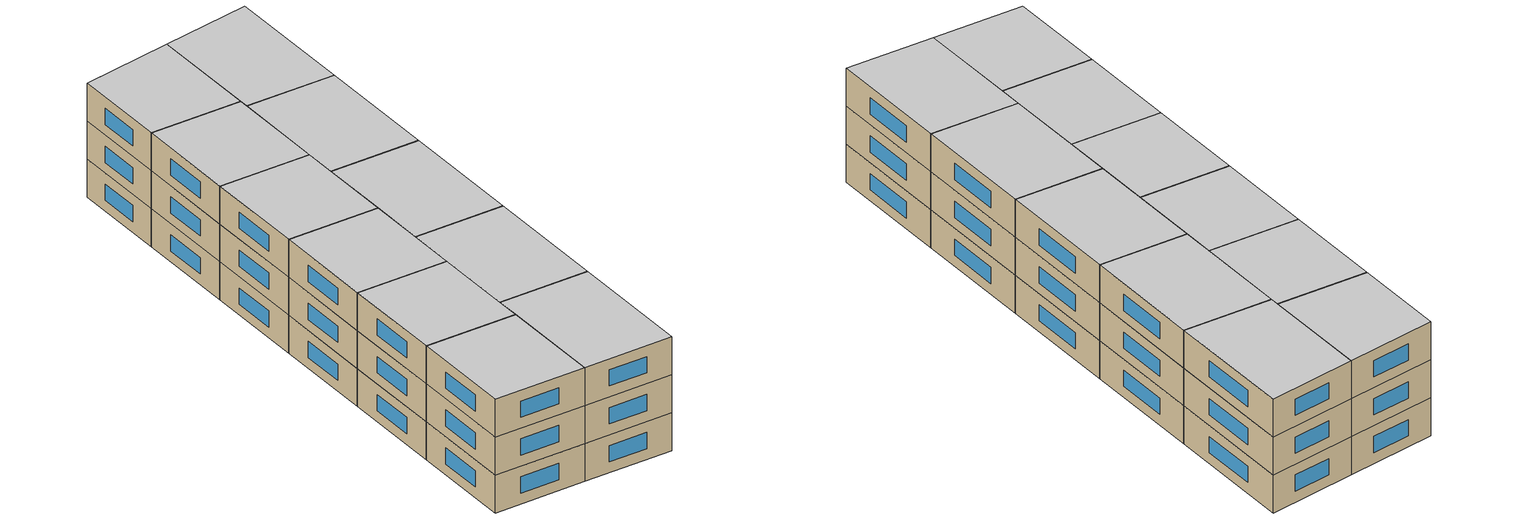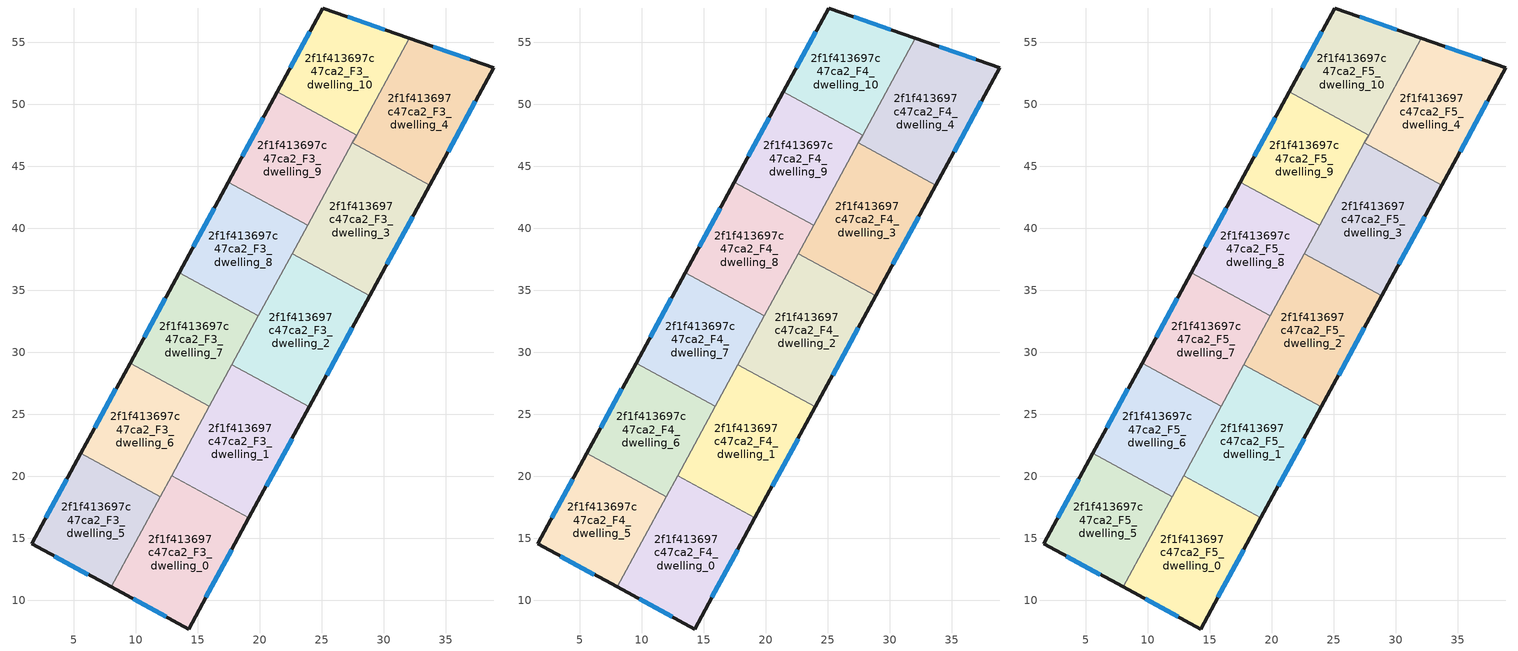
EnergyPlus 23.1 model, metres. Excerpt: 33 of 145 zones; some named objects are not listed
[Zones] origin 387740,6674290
2f1f413697c47ca2_F3_dwelling_0
 floor to 2f1f413697c47ca2_F2_dwelling_0 (EU_floor_Construction): 19.12,16.64 14.24,7.68 8,11.08 12.87,20.04 z9
 wall outside (EU_wall_Construction): 8,11.08 14.24,7.68 19.12,16.64 z9:12
 wall to 2f1f413697c47ca2_F3_dwelling_1 (EU_wall_Construction): 19.12,16.64 12.87,20.04 z9:12
 wall to 2f1f413697c47ca2_F3_dwelling_5 (EU_wall_Construction): 11.96,18.37 8,11.08 z9:12
 wall to 2f1f413697c47ca2_F3_dwelling_6 (EU_wall_Construction): 12.87,20.04 11.96,18.37 z9:12
 window (EU_Window_Construction): 9.78,10.11 12.46,8.65 / 15.64,10.24 17.72,14.08 z9.86:11.14
2f1f413697c47ca2_F3_dwelling_1
 floor to 2f1f413697c47ca2_F2_dwelling_1 (EU_floor_Construction): 23.98,25.6 19.12,16.64 12.87,20.04 17.73,29 z9
 wall outside (EU_wall_Construction): 19.12,16.64 23.98,25.6 z9:12
 wall to 2f1f413697c47ca2_F3_dwelling_2 (EU_wall_Construction): 23.98,25.6 17.73,29 z9:12
 wall to 2f1f413697c47ca2_F3_dwelling_6 (EU_wall_Construction): 15.92,25.66 12.87,20.04 z9:12
 wall to 2f1f413697c47ca2_F3_dwelling_7 (EU_wall_Construction): 17.73,29 15.92,25.66 z9:12
 window (EU_Window_Construction): 20.51,19.2 22.59,23.04 z9.86:11.14
2f1f413697c47ca2_F3_dwelling_10
 floor to 2f1f413697c47ca2_F2_dwelling_10 (EU_floor_Construction): 32.04,55.34 27.8,47.53 21.4,51.01 25.08,57.78 z9
 wall outside (EU_wall_Construction): 32.04,55.34 25.08,57.78 21.4,51.01 z9:12
 wall to 2f1f413697c47ca2_F3_dwelling_9 (EU_wall_Construction): 21.4,51.01 27.8,47.53 z9:12
 wall to 2f1f413697c47ca2_F3_dwelling_4 (EU_wall_Construction): 27.8,47.53 32.04,55.34 z9:12
 window (EU_Window_Construction): 24.03,55.84 22.45,52.94 / 30.05,56.03 27.07,57.08 z9.86:11.14
2f1f413697c47ca2_F3_dwelling_2
 floor to 2f1f413697c47ca2_F2_dwelling_2 (EU_floor_Construction): 28.85,34.55 23.98,25.6 17.73,29 22.6,37.95 z9
 wall outside (EU_wall_Construction): 23.98,25.6 28.85,34.55 z9:12
 wall to 2f1f413697c47ca2_F3_dwelling_3 (EU_wall_Construction): 28.85,34.55 22.6,37.95 z9:12
 wall to 2f1f413697c47ca2_F3_dwelling_8 (EU_wall_Construction): 22.6,37.95 19.88,32.95 z9:12
 wall to 2f1f413697c47ca2_F3_dwelling_7 (EU_wall_Construction): 19.88,32.95 17.73,29 z9:12
 window (EU_Window_Construction): 25.38,28.16 27.46,31.99 z9.86:11.14
2f1f413697c47ca2_F3_dwelling_3
 floor to 2f1f413697c47ca2_F2_dwelling_3 (EU_floor_Construction): 33.72,43.5 28.85,34.55 22.6,37.95 27.46,46.9 z9
 wall outside (EU_wall_Construction): 28.85,34.55 33.72,43.5 z9:12
 wall to 2f1f413697c47ca2_F3_dwelling_4 (EU_wall_Construction): 33.72,43.5 27.46,46.9 z9:12
 wall to 2f1f413697c47ca2_F3_dwelling_9 (EU_wall_Construction): 27.46,46.9 23.84,40.24 z9:12
 wall to 2f1f413697c47ca2_F3_dwelling_8 (EU_wall_Construction): 23.84,40.24 22.6,37.95 z9:12
 window (EU_Window_Construction): 30.24,37.11 32.33,40.94 z9.86:11.14
2f1f413697c47ca2_F3_dwelling_4
 floor to 2f1f413697c47ca2_F2_dwelling_4 (EU_floor_Construction): 38.85,52.95 33.72,43.5 27.46,46.9 32.04,55.34 z9
 wall outside (EU_wall_Construction): 33.72,43.5 38.85,52.95 32.04,55.34 z9:12
 wall to 2f1f413697c47ca2_F3_dwelling_9 (EU_wall_Construction): 27.8,47.53 27.46,46.9 z9:12
 window (EU_Window_Construction): 36.91,53.63 33.99,54.65 / 35.18,46.2 37.39,50.25 z9.86:11.14
2f1f413697c47ca2_F3_dwelling_5
 floor to 2f1f413697c47ca2_F2_dwelling_5 (EU_floor_Construction): 11.96,18.37 8,11.08 1.6,14.56 5.56,21.85 z9
 wall outside (EU_wall_Construction): 5.56,21.85 1.6,14.56 8,11.08 z9:12
 wall to 2f1f413697c47ca2_F3_dwelling_6 (EU_wall_Construction): 11.96,18.37 5.56,21.85 z9:12
 window (EU_Window_Construction): 3.43,13.56 6.17,12.07 / 4.43,19.76 2.73,16.64 z9.86:11.14
2f1f413697c47ca2_F3_dwelling_6
 floor to 2f1f413697c47ca2_F2_dwelling_6 (EU_floor_Construction): 15.92,25.66 11.96,18.37 5.56,21.85 9.52,29.14 z9
 wall outside (EU_wall_Construction): 9.52,29.14 5.56,21.85 z9:12
 wall to 2f1f413697c47ca2_F3_dwelling_7 (EU_wall_Construction): 15.92,25.66 9.52,29.14 z9:12
 window (EU_Window_Construction): 8.39,27.05 6.69,23.93 z9.86:11.14
2f1f413697c47ca2_F3_dwelling_7
 floor to 2f1f413697c47ca2_F2_dwelling_7 (EU_floor_Construction): 19.88,32.95 15.92,25.66 9.52,29.14 13.48,36.43 z9
 wall outside (EU_wall_Construction): 13.48,36.43 9.52,29.14 z9:12
 wall to 2f1f413697c47ca2_F3_dwelling_8 (EU_wall_Construction): 19.88,32.95 13.48,36.43 z9:12
 window (EU_Window_Construction): 12.35,34.35 10.65,31.22 z9.86:11.14
2f1f413697c47ca2_F3_dwelling_8
 floor to 2f1f413697c47ca2_F2_dwelling_8 (EU_floor_Construction): 23.84,40.24 19.88,32.95 13.48,36.43 17.44,43.72 z9
 wall outside (EU_wall_Construction): 17.44,43.72 13.48,36.43 z9:12
 wall to 2f1f413697c47ca2_F3_dwelling_9 (EU_wall_Construction): 23.84,40.24 17.44,43.72 z9:12
 window (EU_Window_Construction): 16.31,41.64 14.61,38.51 z9.86:11.14
2f1f413697c47ca2_F3_dwelling_9
 floor to 2f1f413697c47ca2_F2_dwelling_9 (EU_floor_Construction): 27.8,47.53 23.84,40.24 17.44,43.72 21.4,51.01 z9
 wall outside (EU_wall_Construction): 21.4,51.01 17.44,43.72 z9:12
 window (EU_Window_Construction): 20.27,48.92 18.57,45.8 z9.86:11.14
2f1f413697c47ca2_F4_dwelling_0
 floor to 2f1f413697c47ca2_F3_dwelling_0 (EU_floor_Construction): 19.12,16.64 14.24,7.68 8,11.08 12.87,20.04 z12
 wall outside (EU_wall_Construction): 8,11.08 14.24,7.68 19.12,16.64 z12:15
 wall to 2f1f413697c47ca2_F4_dwelling_1 (EU_wall_Construction): 19.12,16.64 12.87,20.04 z12:15
 wall to 2f1f413697c47ca2_F4_dwelling_5 (EU_wall_Construction): 11.96,18.37 8,11.08 z12:15
 wall to 2f1f413697c47ca2_F4_dwelling_6 (EU_wall_Construction): 12.87,20.04 11.96,18.37 z12:15
 window (EU_Window_Construction): 9.78,10.11 12.46,8.65 / 15.64,10.24 17.72,14.08 z12.86:14.14
2f1f413697c47ca2_F4_dwelling_1
 floor to 2f1f413697c47ca2_F3_dwelling_1 (EU_floor_Construction): 23.98,25.6 19.12,16.64 12.87,20.04 17.73,29 z12
 wall outside (EU_wall_Construction): 19.12,16.64 23.98,25.6 z12:15
 wall to 2f1f413697c47ca2_F4_dwelling_2 (EU_wall_Construction): 23.98,25.6 17.73,29 z12:15
 wall to 2f1f413697c47ca2_F4_dwelling_6 (EU_wall_Construction): 15.92,25.66 12.87,20.04 z12:15
 wall to 2f1f413697c47ca2_F4_dwelling_7 (EU_wall_Construction): 17.73,29 15.92,25.66 z12:15
 window (EU_Window_Construction): 20.51,19.2 22.59,23.04 z12.86:14.14
2f1f413697c47ca2_F4_dwelling_10
 floor to 2f1f413697c47ca2_F3_dwelling_10 (EU_floor_Construction): 32.04,55.34 27.8,47.53 21.4,51.01 25.08,57.78 z12
 wall outside (EU_wall_Construction): 32.04,55.34 25.08,57.78 21.4,51.01 z12:15
 wall to 2f1f413697c47ca2_F4_dwelling_9 (EU_wall_Construction): 21.4,51.01 27.8,47.53 z12:15
 wall to 2f1f413697c47ca2_F4_dwelling_4 (EU_wall_Construction): 27.8,47.53 32.04,55.34 z12:15
 window (EU_Window_Construction): 24.03,55.84 22.45,52.94 / 30.05,56.03 27.07,57.08 z12.86:14.14
2f1f413697c47ca2_F4_dwelling_2
 floor to 2f1f413697c47ca2_F3_dwelling_2 (EU_floor_Construction): 28.85,34.55 23.98,25.6 17.73,29 22.6,37.95 z12
 wall outside (EU_wall_Construction): 23.98,25.6 28.85,34.55 z12:15
 wall to 2f1f413697c47ca2_F4_dwelling_3 (EU_wall_Construction): 28.85,34.55 22.6,37.95 z12:15
 wall to 2f1f413697c47ca2_F4_dwelling_8 (EU_wall_Construction): 22.6,37.95 19.88,32.95 z12:15
 wall to 2f1f413697c47ca2_F4_dwelling_7 (EU_wall_Construction): 19.88,32.95 17.73,29 z12:15
 window (EU_Window_Construction): 25.38,28.16 27.46,31.99 z12.86:14.14
2f1f413697c47ca2_F4_dwelling_3
 floor to 2f1f413697c47ca2_F3_dwelling_3 (EU_floor_Construction): 33.72,43.5 28.85,34.55 22.6,37.95 27.46,46.9 z12
 wall outside (EU_wall_Construction): 28.85,34.55 33.72,43.5 z12:15
 wall to 2f1f413697c47ca2_F4_dwelling_4 (EU_wall_Construction): 33.72,43.5 27.46,46.9 z12:15
 wall to 2f1f413697c47ca2_F4_dwelling_9 (EU_wall_Construction): 27.46,46.9 23.84,40.24 z12:15
 wall to 2f1f413697c47ca2_F4_dwelling_8 (EU_wall_Construction): 23.84,40.24 22.6,37.95 z12:15
 window (EU_Window_Construction): 30.24,37.11 32.33,40.94 z12.86:14.14
2f1f413697c47ca2_F4_dwelling_4
 floor to 2f1f413697c47ca2_F3_dwelling_4 (EU_floor_Construction): 38.85,52.95 33.72,43.5 27.46,46.9 32.04,55.34 z12
 wall outside (EU_wall_Construction): 33.72,43.5 38.85,52.95 32.04,55.34 z12:15
 wall to 2f1f413697c47ca2_F4_dwelling_9 (EU_wall_Construction): 27.8,47.53 27.46,46.9 z12:15
 window (EU_Window_Construction): 36.91,53.63 33.99,54.65 / 35.18,46.2 37.39,50.25 z12.86:14.14
2f1f413697c47ca2_F4_dwelling_5
 floor to 2f1f413697c47ca2_F3_dwelling_5 (EU_floor_Construction): 11.96,18.37 8,11.08 1.6,14.56 5.56,21.85 z12
 wall outside (EU_wall_Construction): 5.56,21.85 1.6,14.56 8,11.08 z12:15
 wall to 2f1f413697c47ca2_F4_dwelling_6 (EU_wall_Construction): 11.96,18.37 5.56,21.85 z12:15
 window (EU_Window_Construction): 3.43,13.56 6.17,12.07 / 4.43,19.76 2.73,16.64 z12.86:14.14
2f1f413697c47ca2_F4_dwelling_6
 floor to 2f1f413697c47ca2_F3_dwelling_6 (EU_floor_Construction): 15.92,25.66 11.96,18.37 5.56,21.85 9.52,29.14 z12
 wall outside (EU_wall_Construction): 9.52,29.14 5.56,21.85 z12:15
 wall to 2f1f413697c47ca2_F4_dwelling_7 (EU_wall_Construction): 15.92,25.66 9.52,29.14 z12:15
 window (EU_Window_Construction): 8.39,27.05 6.69,23.93 z12.86:14.14
2f1f413697c47ca2_F4_dwelling_7
 floor to 2f1f413697c47ca2_F3_dwelling_7 (EU_floor_Construction): 19.88,32.95 15.92,25.66 9.52,29.14 13.48,36.43 z12
 wall outside (EU_wall_Construction): 13.48,36.43 9.52,29.14 z12:15
 wall to 2f1f413697c47ca2_F4_dwelling_8 (EU_wall_Construction): 19.88,32.95 13.48,36.43 z12:15
 window (EU_Window_Construction): 12.35,34.35 10.65,31.22 z12.86:14.14
2f1f413697c47ca2_F4_dwelling_8
 floor to 2f1f413697c47ca2_F3_dwelling_8 (EU_floor_Construction): 23.84,40.24 19.88,32.95 13.48,36.43 17.44,43.72 z12
 wall outside (EU_wall_Construction): 17.44,43.72 13.48,36.43 z12:15
 wall to 2f1f413697c47ca2_F4_dwelling_9 (EU_wall_Construction): 23.84,40.24 17.44,43.72 z12:15
 window (EU_Window_Construction): 16.31,41.64 14.61,38.51 z12.86:14.14
2f1f413697c47ca2_F4_dwelling_9
 floor to 2f1f413697c47ca2_F3_dwelling_9 (EU_floor_Construction): 27.8,47.53 23.84,40.24 17.44,43.72 21.4,51.01 z12
 wall outside (EU_wall_Construction): 21.4,51.01 17.44,43.72 z12:15
 window (EU_Window_Construction): 20.27,48.92 18.57,45.8 z12.86:14.14
2f1f413697c47ca2_F5_dwelling_0
 floor to 2f1f413697c47ca2_F4_dwelling_0 (EU_floor_Construction): 19.12,16.64 14.24,7.68 8,11.08 12.87,20.04 z15
 wall outside (EU_wall_Construction): 8,11.08 14.24,7.68 19.12,16.64 z15:18
 wall to 2f1f413697c47ca2_F5_dwelling_1 (EU_wall_Construction): 19.12,16.64 12.87,20.04 z15:18
 wall to 2f1f413697c47ca2_F5_dwelling_5 (EU_wall_Construction): 11.96,18.37 8,11.08 z15:18
 wall to 2f1f413697c47ca2_F5_dwelling_6 (EU_wall_Construction): 12.87,20.04 11.96,18.37 z15:18
 window (EU_Window_Construction): 9.78,10.11 12.46,8.65 / 15.64,10.24 17.72,14.08 z15.86:17.14
 ceiling to 2f1f413697c47ca2_F6_dwelling_0 (EU_floor_Construction): 14.24,7.68 19.12,16.64 12.87,20.04 8,11.08 z18
2f1f413697c47ca2_F5_dwelling_1
 floor to 2f1f413697c47ca2_F4_dwelling_1 (EU_floor_Construction): 23.98,25.6 19.12,16.64 12.87,20.04 17.73,29 z15
 wall outside (EU_wall_Construction): 19.12,16.64 23.98,25.6 z15:18
 wall to 2f1f413697c47ca2_F5_dwelling_2 (EU_wall_Construction): 23.98,25.6 17.73,29 z15:18
 wall to 2f1f413697c47ca2_F5_dwelling_6 (EU_wall_Construction): 15.92,25.66 12.87,20.04 z15:18
 wall to 2f1f413697c47ca2_F5_dwelling_7 (EU_wall_Construction): 17.73,29 15.92,25.66 z15:18
 window (EU_Window_Construction): 20.51,19.2 22.59,23.04 z15.86:17.14
 ceiling to 2f1f413697c47ca2_F6_dwelling_1 (EU_floor_Construction): 19.12,16.64 23.98,25.6 17.73,29 12.87,20.04 z18
2f1f413697c47ca2_F5_dwelling_10
 floor to 2f1f413697c47ca2_F4_dwelling_10 (EU_floor_Construction): 32.04,55.34 27.8,47.53 21.4,51.01 25.08,57.78 z15
 wall outside (EU_wall_Construction): 32.04,55.34 25.08,57.78 21.4,51.01 z15:18
 wall to 2f1f413697c47ca2_F5_dwelling_9 (EU_wall_Construction): 21.4,51.01 27.8,47.53 z15:18
 wall to 2f1f413697c47ca2_F5_dwelling_4 (EU_wall_Construction): 27.8,47.53 32.04,55.34 z15:18
 window (EU_Window_Construction): 24.03,55.84 22.45,52.94 / 30.05,56.03 27.07,57.08 z15.86:17.14
 ceiling to 2f1f413697c47ca2_F6_dwelling_10 (EU_floor_Construction): 27.8,47.53 32.04,55.34 25.08,57.78 21.4,51.01 z18
2f1f413697c47ca2_F5_dwelling_2
 floor to 2f1f413697c47ca2_F4_dwelling_2 (EU_floor_Construction): 28.85,34.55 23.98,25.6 17.73,29 22.6,37.95 z15
 wall outside (EU_wall_Construction): 23.98,25.6 28.85,34.55 z15:18
 wall to 2f1f413697c47ca2_F5_dwelling_3 (EU_wall_Construction): 28.85,34.55 22.6,37.95 z15:18
 wall to 2f1f413697c47ca2_F5_dwelling_8 (EU_wall_Construction): 22.6,37.95 19.88,32.95 z15:18
 wall to 2f1f413697c47ca2_F5_dwelling_7 (EU_wall_Construction): 19.88,32.95 17.73,29 z15:18
 window (EU_Window_Construction): 25.38,28.16 27.46,31.99 z15.86:17.14
 ceiling to 2f1f413697c47ca2_F6_dwelling_2 (EU_floor_Construction): 23.98,25.6 28.85,34.55 22.6,37.95 17.73,29 z18
2f1f413697c47ca2_F5_dwelling_3
 floor to 2f1f413697c47ca2_F4_dwelling_3 (EU_floor_Construction): 33.72,43.5 28.85,34.55 22.6,37.95 27.46,46.9 z15
 wall outside (EU_wall_Construction): 28.85,34.55 33.72,43.5 z15:18
 wall to 2f1f413697c47ca2_F5_dwelling_4 (EU_wall_Construction): 33.72,43.5 27.46,46.9 z15:18
 wall to 2f1f413697c47ca2_F5_dwelling_9 (EU_wall_Construction): 27.46,46.9 23.84,40.24 z15:18
 wall to 2f1f413697c47ca2_F5_dwelling_8 (EU_wall_Construction): 23.84,40.24 22.6,37.95 z15:18
 window (EU_Window_Construction): 30.24,37.11 32.33,40.94 z15.86:17.14
 ceiling to 2f1f413697c47ca2_F6_dwelling_3 (EU_floor_Construction): 28.85,34.55 33.72,43.5 27.46,46.9 22.6,37.95 z18
2f1f413697c47ca2_F5_dwelling_4
 floor to 2f1f413697c47ca2_F4_dwelling_4 (EU_floor_Construction): 38.85,52.95 33.72,43.5 27.46,46.9 32.04,55.34 z15
 wall outside (EU_wall_Construction): 33.72,43.5 38.85,52.95 32.04,55.34 z15:18
 wall to 2f1f413697c47ca2_F5_dwelling_9 (EU_wall_Construction): 27.8,47.53 27.46,46.9 z15:18
 window (EU_Window_Construction): 36.91,53.63 33.99,54.65 / 35.18,46.2 37.39,50.25 z15.86:17.14
 ceiling to 2f1f413697c47ca2_F6_dwelling_4 (EU_floor_Construction): 33.72,43.5 38.85,52.95 32.04,55.34 27.46,46.9 z18
2f1f413697c47ca2_F5_dwelling_5
 floor to 2f1f413697c47ca2_F4_dwelling_5 (EU_floor_Construction): 11.96,18.37 8,11.08 1.6,14.56 5.56,21.85 z15
 wall outside (EU_wall_Construction): 5.56,21.85 1.6,14.56 8,11.08 z15:18
 wall to 2f1f413697c47ca2_F5_dwelling_6 (EU_wall_Construction): 11.96,18.37 5.56,21.85 z15:18
 window (EU_Window_Construction): 3.43,13.56 6.17,12.07 / 4.43,19.76 2.73,16.64 z15.86:17.14
 ceiling to 2f1f413697c47ca2_F6_dwelling_5 (EU_floor_Construction): 8,11.08 11.96,18.37 5.56,21.85 1.6,14.56 z18
2f1f413697c47ca2_F5_dwelling_6
 floor to 2f1f413697c47ca2_F4_dwelling_6 (EU_floor_Construction): 15.92,25.66 11.96,18.37 5.56,21.85 9.52,29.14 z15
 wall outside (EU_wall_Construction): 9.52,29.14 5.56,21.85 z15:18
 wall to 2f1f413697c47ca2_F5_dwelling_7 (EU_wall_Construction): 15.92,25.66 9.52,29.14 z15:18
 window (EU_Window_Construction): 8.39,27.05 6.69,23.93 z15.86:17.14
 ceiling to 2f1f413697c47ca2_F6_dwelling_6 (EU_floor_Construction): 11.96,18.37 15.92,25.66 9.52,29.14 5.56,21.85 z18
2f1f413697c47ca2_F5_dwelling_7
 floor to 2f1f413697c47ca2_F4_dwelling_7 (EU_floor_Construction): 19.88,32.95 15.92,25.66 9.52,29.14 13.48,36.43 z15
 wall outside (EU_wall_Construction): 13.48,36.43 9.52,29.14 z15:18
 wall to 2f1f413697c47ca2_F5_dwelling_8 (EU_wall_Construction): 19.88,32.95 13.48,36.43 z15:18
 window (EU_Window_Construction): 12.35,34.35 10.65,31.22 z15.86:17.14
 ceiling to 2f1f413697c47ca2_F6_dwelling_7 (EU_floor_Construction): 15.92,25.66 19.88,32.95 13.48,36.43 9.52,29.14 z18
2f1f413697c47ca2_F5_dwelling_8
 floor to 2f1f413697c47ca2_F4_dwelling_8 (EU_floor_Construction): 23.84,40.24 19.88,32.95 13.48,36.43 17.44,43.72 z15
 wall outside (EU_wall_Construction): 17.44,43.72 13.48,36.43 z15:18
 wall to 2f1f413697c47ca2_F5_dwelling_9 (EU_wall_Construction): 23.84,40.24 17.44,43.72 z15:18
 window (EU_Window_Construction): 16.31,41.64 14.61,38.51 z15.86:17.14
 ceiling to 2f1f413697c47ca2_F6_dwelling_8 (EU_floor_Construction): 19.88,32.95 23.84,40.24 17.44,43.72 13.48,36.43 z18
2f1f413697c47ca2_F5_dwelling_9
 floor to 2f1f413697c47ca2_F4_dwelling_9 (EU_floor_Construction): 27.8,47.53 23.84,40.24 17.44,43.72 21.4,51.01 z15
 wall outside (EU_wall_Construction): 21.4,51.01 17.44,43.72 z15:18
 window (EU_Window_Construction): 20.27,48.92 18.57,45.8 z15.86:17.14
 ceiling to 2f1f413697c47ca2_F6_dwelling_9 (EU_floor_Construction): 23.84,40.24 27.8,47.53 21.4,51.01 17.44,43.72 z18
[Building]
EU S2 Campaign: North Axis=0; Terrain=City; Solar Distribution=FullExterior
[Site:Location]
Helsinki-Vantaa.AP: Latitude=60.317; Longitude=24.963; Time Zone=2; Elevation=54.6
[SizingPeriod:WeatherFileDays]
AnnualSizingPeriod: Begin Month=1; Begin Day of Month=1; End Month=12; End Day of Month=31; Day of Week for Start Day=Monday; Use Weather File Daylight Saving Period=No; Use Weather File Rain and Snow Indicators=No
[MATERIAL]
EU_InternalMass_Material: Roughness=MediumRough; Thickness=0.1; Conductivity=1; Density=1800; Specific Heat=900; Thermal Absorptance=0.9; Solar Absorptance=0.7; Visible Absorptance=0.7
[MATERIAL:NOMASS] Roughness=MediumRough; Thermal Absorptance=0.9; Solar Absorptance=0.7; Visible Absorptance=0.7
Name | Thermal Resistance
EU_wall_NoMass | 5.91765
EU_floor_NoMass | 6.2875
[WINDOWMATERIAL:SIMPLEGLAZINGSYSTEM]
EU_Window_SimpleGlazing: UFactor=0.994035; Solar Heat Gain Coefficient=0.7; Visible Transmittance=0.7
[CONSTRUCTION]
EU_wall_Construction: EU_wall_NoMass
EU_floor_Construction: EU_floor_NoMass
EU_Window_Construction: EU_Window_SimpleGlazing
EU_InternalMass_Construction: EU_InternalMass_Material
[ZONE] Type=1; Multiplier=1; Ceiling Height=autocalculate; Floor Area=autocalculate; Part of Total Floor Area=Yes
Name | Volume
2f1f413697c47ca2_F3_dwelling_0; 2f1f413697c47ca2_F4_dwelling_0; 2f1f413697c47ca2_F5_dwelling_0 | 217.539
2f1f413697c47ca2_F3_dwelling_1; 2f1f413697c47ca2_F4_dwelling_1; 2f1f413697c47ca2_F5_dwelling_1 | 217.574
2f1f413697c47ca2_F3_dwelling_10; 2f1f413697c47ca2_F4_dwelling_10; 2f1f413697c47ca2_F5_dwelling_10 | 181.309
2f1f413697c47ca2_F3_dwelling_2; 2f1f413697c47ca2_F4_dwelling_2; 2f1f413697c47ca2_F5_dwelling_2 | 217.553
2f1f413697c47ca2_F3_dwelling_3; 2f1f413697c47ca2_F4_dwelling_3; 2f1f413697c47ca2_F5_dwelling_3; 2f1f413697c47ca2_F3_dwelling_4; 2f1f413697c47ca2_F4_dwelling_4; 2f1f413697c47ca2_F5_dwelling_4 | 217.551
2f1f413697c47ca2_F3_dwelling_5; 2f1f413697c47ca2_F4_dwelling_5; 2f1f413697c47ca2_F5_dwelling_5 | 181.305
2f1f413697c47ca2_F3_dwelling_6; 2f1f413697c47ca2_F4_dwelling_6; 2f1f413697c47ca2_F5_dwelling_6 | 181.31
2f1f413697c47ca2_F3_dwelling_7; 2f1f413697c47ca2_F4_dwelling_7; 2f1f413697c47ca2_F5_dwelling_7 | 181.313
2f1f413697c47ca2_F3_dwelling_8; 2f1f413697c47ca2_F4_dwelling_8; 2f1f413697c47ca2_F5_dwelling_8 | 181.315
2f1f413697c47ca2_F3_dwelling_9; 2f1f413697c47ca2_F4_dwelling_9; 2f1f413697c47ca2_F5_dwelling_9 | 181.311
[INTERNALMASS] Construction=EU_InternalMass_Construction
Name | Zone or ZoneList | Surface Area
2f1f413697c47ca2_F3_dwelling_0_EU_InternalMass | 2f1f413697c47ca2_F3_dwelling_0 | 72.513
2f1f413697c47ca2_F3_dwelling_1_EU_InternalMass | 2f1f413697c47ca2_F3_dwelling_1 | 72.5247
2f1f413697c47ca2_F3_dwelling_2_EU_InternalMass | 2f1f413697c47ca2_F3_dwelling_2 | 72.5177
2f1f413697c47ca2_F3_dwelling_3_EU_InternalMass | 2f1f413697c47ca2_F3_dwelling_3 | 72.517
2f1f413697c47ca2_F3_dwelling_4_EU_InternalMass | 2f1f413697c47ca2_F3_dwelling_4 | 72.5168
2f1f413697c47ca2_F3_dwelling_5_EU_InternalMass | 2f1f413697c47ca2_F3_dwelling_5 | 60.4348
2f1f413697c47ca2_F3_dwelling_6_EU_InternalMass | 2f1f413697c47ca2_F3_dwelling_6 | 60.4367
2f1f413697c47ca2_F3_dwelling_7_EU_InternalMass | 2f1f413697c47ca2_F3_dwelling_7 | 60.4376
2f1f413697c47ca2_F3_dwelling_8_EU_InternalMass | 2f1f413697c47ca2_F3_dwelling_8 | 60.4383
2f1f413697c47ca2_F3_dwelling_9_EU_InternalMass | 2f1f413697c47ca2_F3_dwelling_9 | 60.4371
2f1f413697c47ca2_F3_dwelling_10_EU_InternalMass | 2f1f413697c47ca2_F3_dwelling_10 | 60.4362
2f1f413697c47ca2_F4_dwelling_0_EU_InternalMass | 2f1f413697c47ca2_F4_dwelling_0 | 72.513
2f1f413697c47ca2_F4_dwelling_1_EU_InternalMass | 2f1f413697c47ca2_F4_dwelling_1 | 72.5247
2f1f413697c47ca2_F4_dwelling_2_EU_InternalMass | 2f1f413697c47ca2_F4_dwelling_2 | 72.5177
2f1f413697c47ca2_F4_dwelling_3_EU_InternalMass | 2f1f413697c47ca2_F4_dwelling_3 | 72.517
2f1f413697c47ca2_F4_dwelling_4_EU_InternalMass | 2f1f413697c47ca2_F4_dwelling_4 | 72.5168
2f1f413697c47ca2_F4_dwelling_5_EU_InternalMass | 2f1f413697c47ca2_F4_dwelling_5 | 60.4348
2f1f413697c47ca2_F4_dwelling_6_EU_InternalMass | 2f1f413697c47ca2_F4_dwelling_6 | 60.4367
2f1f413697c47ca2_F4_dwelling_7_EU_InternalMass | 2f1f413697c47ca2_F4_dwelling_7 | 60.4376
2f1f413697c47ca2_F4_dwelling_8_EU_InternalMass | 2f1f413697c47ca2_F4_dwelling_8 | 60.4383
2f1f413697c47ca2_F4_dwelling_9_EU_InternalMass | 2f1f413697c47ca2_F4_dwelling_9 | 60.4371
2f1f413697c47ca2_F4_dwelling_10_EU_InternalMass | 2f1f413697c47ca2_F4_dwelling_10 | 60.4362
2f1f413697c47ca2_F5_dwelling_0_EU_InternalMass | 2f1f413697c47ca2_F5_dwelling_0 | 72.513
2f1f413697c47ca2_F5_dwelling_1_EU_InternalMass | 2f1f413697c47ca2_F5_dwelling_1 | 72.5247
2f1f413697c47ca2_F5_dwelling_2_EU_InternalMass | 2f1f413697c47ca2_F5_dwelling_2 | 72.5177
2f1f413697c47ca2_F5_dwelling_3_EU_InternalMass | 2f1f413697c47ca2_F5_dwelling_3 | 72.517
2f1f413697c47ca2_F5_dwelling_4_EU_InternalMass | 2f1f413697c47ca2_F5_dwelling_4 | 72.5168
2f1f413697c47ca2_F5_dwelling_5_EU_InternalMass | 2f1f413697c47ca2_F5_dwelling_5 | 60.4348
2f1f413697c47ca2_F5_dwelling_6_EU_InternalMass | 2f1f413697c47ca2_F5_dwelling_6 | 60.4367
2f1f413697c47ca2_F5_dwelling_7_EU_InternalMass | 2f1f413697c47ca2_F5_dwelling_7 | 60.4376
2f1f413697c47ca2_F5_dwelling_8_EU_InternalMass | 2f1f413697c47ca2_F5_dwelling_8 | 60.4383
2f1f413697c47ca2_F5_dwelling_9_EU_InternalMass | 2f1f413697c47ca2_F5_dwelling_9 | 60.4371
2f1f413697c47ca2_F5_dwelling_10_EU_InternalMass | 2f1f413697c47ca2_F5_dwelling_10 | 60.4362
[OTHEREQUIPMENT] Fuel Type=Electricity; Design Level Calculation Method=Watts/Area; Power per Zone Floor Area=1; Fraction Latent=0; Fraction Radiant=0; Fraction Lost=0; Carbon Dioxide Generation Rate=0; EndUse Subcategory=EU_Step8_InternalGains
Name | Zone or ZoneList or Space or SpaceList | Schedule
EU_Step8_InternalGain_2f1f413697c47ca2_F3_dwelling_0_f000 | 2f1f413697c47ca2_F3_dwelling_0 | EU_Step8_GainSchedule_2f1f413697c47ca2_F3_dwelling_0_f000
EU_Step8_InternalGain_2f1f413697c47ca2_F3_dwelling_1_f000 | 2f1f413697c47ca2_F3_dwelling_1 | EU_Step8_GainSchedule_2f1f413697c47ca2_F3_dwelling_1_f000
EU_Step8_InternalGain_2f1f413697c47ca2_F3_dwelling_2_f000 | 2f1f413697c47ca2_F3_dwelling_2 | EU_Step8_GainSchedule_2f1f413697c47ca2_F3_dwelling_2_f000
EU_Step8_InternalGain_2f1f413697c47ca2_F3_dwelling_3_f000 | 2f1f413697c47ca2_F3_dwelling_3 | EU_Step8_GainSchedule_2f1f413697c47ca2_F3_dwelling_3_f000
EU_Step8_InternalGain_2f1f413697c47ca2_F3_dwelling_4_f000 | 2f1f413697c47ca2_F3_dwelling_4 | EU_Step8_GainSchedule_2f1f413697c47ca2_F3_dwelling_4_f000
EU_Step8_InternalGain_2f1f413697c47ca2_F3_dwelling_5_f000 | 2f1f413697c47ca2_F3_dwelling_5 | EU_Step8_GainSchedule_2f1f413697c47ca2_F3_dwelling_5_f000
EU_Step8_InternalGain_2f1f413697c47ca2_F3_dwelling_6_f000 | 2f1f413697c47ca2_F3_dwelling_6 | EU_Step8_GainSchedule_2f1f413697c47ca2_F3_dwelling_6_f000
EU_Step8_InternalGain_2f1f413697c47ca2_F3_dwelling_7_f000 | 2f1f413697c47ca2_F3_dwelling_7 | EU_Step8_GainSchedule_2f1f413697c47ca2_F3_dwelling_7_f000
EU_Step8_InternalGain_2f1f413697c47ca2_F3_dwelling_8_f000 | 2f1f413697c47ca2_F3_dwelling_8 | EU_Step8_GainSchedule_2f1f413697c47ca2_F3_dwelling_8_f000
EU_Step8_InternalGain_2f1f413697c47ca2_F3_dwelling_9_f000 | 2f1f413697c47ca2_F3_dwelling_9 | EU_Step8_GainSchedule_2f1f413697c47ca2_F3_dwelling_9_f000
EU_Step8_InternalGain_2f1f413697c47ca2_F3_dwelling_10_f000 | 2f1f413697c47ca2_F3_dwelling_10 | EU_Step8_GainSchedule_2f1f413697c47ca2_F3_dwelling_10_f000
EU_Step8_InternalGain_2f1f413697c47ca2_F4_dwelling_0_f000 | 2f1f413697c47ca2_F4_dwelling_0 | EU_Step8_GainSchedule_2f1f413697c47ca2_F4_dwelling_0_f000
EU_Step8_InternalGain_2f1f413697c47ca2_F4_dwelling_1_f000 | 2f1f413697c47ca2_F4_dwelling_1 | EU_Step8_GainSchedule_2f1f413697c47ca2_F4_dwelling_1_f000
EU_Step8_InternalGain_2f1f413697c47ca2_F4_dwelling_2_f000 | 2f1f413697c47ca2_F4_dwelling_2 | EU_Step8_GainSchedule_2f1f413697c47ca2_F4_dwelling_2_f000
EU_Step8_InternalGain_2f1f413697c47ca2_F4_dwelling_3_f000 | 2f1f413697c47ca2_F4_dwelling_3 | EU_Step8_GainSchedule_2f1f413697c47ca2_F4_dwelling_3_f000
EU_Step8_InternalGain_2f1f413697c47ca2_F4_dwelling_4_f000 | 2f1f413697c47ca2_F4_dwelling_4 | EU_Step8_GainSchedule_2f1f413697c47ca2_F4_dwelling_4_f000
EU_Step8_InternalGain_2f1f413697c47ca2_F4_dwelling_5_f000 | 2f1f413697c47ca2_F4_dwelling_5 | EU_Step8_GainSchedule_2f1f413697c47ca2_F4_dwelling_5_f000
EU_Step8_InternalGain_2f1f413697c47ca2_F4_dwelling_6_f000 | 2f1f413697c47ca2_F4_dwelling_6 | EU_Step8_GainSchedule_2f1f413697c47ca2_F4_dwelling_6_f000
EU_Step8_InternalGain_2f1f413697c47ca2_F4_dwelling_7_f000 | 2f1f413697c47ca2_F4_dwelling_7 | EU_Step8_GainSchedule_2f1f413697c47ca2_F4_dwelling_7_f000
EU_Step8_InternalGain_2f1f413697c47ca2_F4_dwelling_8_f000 | 2f1f413697c47ca2_F4_dwelling_8 | EU_Step8_GainSchedule_2f1f413697c47ca2_F4_dwelling_8_f000
EU_Step8_InternalGain_2f1f413697c47ca2_F4_dwelling_9_f000 | 2f1f413697c47ca2_F4_dwelling_9 | EU_Step8_GainSchedule_2f1f413697c47ca2_F4_dwelling_9_f000
EU_Step8_InternalGain_2f1f413697c47ca2_F4_dwelling_10_f000 | 2f1f413697c47ca2_F4_dwelling_10 | EU_Step8_GainSchedule_2f1f413697c47ca2_F4_dwelling_10_f000
EU_Step8_InternalGain_2f1f413697c47ca2_F5_dwelling_0_f000 | 2f1f413697c47ca2_F5_dwelling_0 | EU_Step8_GainSchedule_2f1f413697c47ca2_F5_dwelling_0_f000
EU_Step8_InternalGain_2f1f413697c47ca2_F5_dwelling_1_f000 | 2f1f413697c47ca2_F5_dwelling_1 | EU_Step8_GainSchedule_2f1f413697c47ca2_F5_dwelling_1_f000
EU_Step8_InternalGain_2f1f413697c47ca2_F5_dwelling_2_f000 | 2f1f413697c47ca2_F5_dwelling_2 | EU_Step8_GainSchedule_2f1f413697c47ca2_F5_dwelling_2_f000
EU_Step8_InternalGain_2f1f413697c47ca2_F5_dwelling_3_f000 | 2f1f413697c47ca2_F5_dwelling_3 | EU_Step8_GainSchedule_2f1f413697c47ca2_F5_dwelling_3_f000
EU_Step8_InternalGain_2f1f413697c47ca2_F5_dwelling_4_f000 | 2f1f413697c47ca2_F5_dwelling_4 | EU_Step8_GainSchedule_2f1f413697c47ca2_F5_dwelling_4_f000
EU_Step8_InternalGain_2f1f413697c47ca2_F5_dwelling_5_f000 | 2f1f413697c47ca2_F5_dwelling_5 | EU_Step8_GainSchedule_2f1f413697c47ca2_F5_dwelling_5_f000
EU_Step8_InternalGain_2f1f413697c47ca2_F5_dwelling_6_f000 | 2f1f413697c47ca2_F5_dwelling_6 | EU_Step8_GainSchedule_2f1f413697c47ca2_F5_dwelling_6_f000
EU_Step8_InternalGain_2f1f413697c47ca2_F5_dwelling_7_f000 | 2f1f413697c47ca2_F5_dwelling_7 | EU_Step8_GainSchedule_2f1f413697c47ca2_F5_dwelling_7_f000
EU_Step8_InternalGain_2f1f413697c47ca2_F5_dwelling_8_f000 | 2f1f413697c47ca2_F5_dwelling_8 | EU_Step8_GainSchedule_2f1f413697c47ca2_F5_dwelling_8_f000
EU_Step8_InternalGain_2f1f413697c47ca2_F5_dwelling_9_f000 | 2f1f413697c47ca2_F5_dwelling_9 | EU_Step8_GainSchedule_2f1f413697c47ca2_F5_dwelling_9_f000
EU_Step8_InternalGain_2f1f413697c47ca2_F5_dwelling_10_f000 | 2f1f413697c47ca2_F5_dwelling_10 | EU_Step8_GainSchedule_2f1f413697c47ca2_F5_dwelling_10_f000
[ZONEVENTILATION:DESIGNFLOWRATE] Schedule=EU_AlwaysOn; Design Flow Rate Calculation Method=AirChanges/Hour; Air Changes per Hour=0.596421; Ventilation Type=Natural; Fan Pressure Rise=0; Fan Total Efficiency=1; Constant Term Coefficient=1; Temperature Term Coefficient=0; Velocity Term Coefficient=0; Velocity Squared Term Coefficient=0; Minimum Indoor Temperature=-100; Maximum Indoor Temperature=100; Delta Temperature=-100; Minimum Outdoor Temperature=-100; Maximum Outdoor Temperature=100; Maximum Wind Speed=40
Name | Zone or ZoneList or Space or SpaceList
EU_ConstantAir_2f1f413697c47ca2_F3_dwelling_0 | 2f1f413697c47ca2_F3_dwelling_0
EU_ConstantAir_2f1f413697c47ca2_F3_dwelling_1 | 2f1f413697c47ca2_F3_dwelling_1
EU_ConstantAir_2f1f413697c47ca2_F3_dwelling_2 | 2f1f413697c47ca2_F3_dwelling_2
EU_ConstantAir_2f1f413697c47ca2_F3_dwelling_3 | 2f1f413697c47ca2_F3_dwelling_3
EU_ConstantAir_2f1f413697c47ca2_F3_dwelling_4 | 2f1f413697c47ca2_F3_dwelling_4
EU_ConstantAir_2f1f413697c47ca2_F3_dwelling_5 | 2f1f413697c47ca2_F3_dwelling_5
EU_ConstantAir_2f1f413697c47ca2_F3_dwelling_6 | 2f1f413697c47ca2_F3_dwelling_6
EU_ConstantAir_2f1f413697c47ca2_F3_dwelling_7 | 2f1f413697c47ca2_F3_dwelling_7
EU_ConstantAir_2f1f413697c47ca2_F3_dwelling_8 | 2f1f413697c47ca2_F3_dwelling_8
EU_ConstantAir_2f1f413697c47ca2_F3_dwelling_9 | 2f1f413697c47ca2_F3_dwelling_9
EU_ConstantAir_2f1f413697c47ca2_F3_dwelling_10 | 2f1f413697c47ca2_F3_dwelling_10
EU_ConstantAir_2f1f413697c47ca2_F4_dwelling_0 | 2f1f413697c47ca2_F4_dwelling_0
EU_ConstantAir_2f1f413697c47ca2_F4_dwelling_1 | 2f1f413697c47ca2_F4_dwelling_1
EU_ConstantAir_2f1f413697c47ca2_F4_dwelling_2 | 2f1f413697c47ca2_F4_dwelling_2
EU_ConstantAir_2f1f413697c47ca2_F4_dwelling_3 | 2f1f413697c47ca2_F4_dwelling_3
EU_ConstantAir_2f1f413697c47ca2_F4_dwelling_4 | 2f1f413697c47ca2_F4_dwelling_4
EU_ConstantAir_2f1f413697c47ca2_F4_dwelling_5 | 2f1f413697c47ca2_F4_dwelling_5
EU_ConstantAir_2f1f413697c47ca2_F4_dwelling_6 | 2f1f413697c47ca2_F4_dwelling_6
EU_ConstantAir_2f1f413697c47ca2_F4_dwelling_7 | 2f1f413697c47ca2_F4_dwelling_7
EU_ConstantAir_2f1f413697c47ca2_F4_dwelling_8 | 2f1f413697c47ca2_F4_dwelling_8
EU_ConstantAir_2f1f413697c47ca2_F4_dwelling_9 | 2f1f413697c47ca2_F4_dwelling_9
EU_ConstantAir_2f1f413697c47ca2_F4_dwelling_10 | 2f1f413697c47ca2_F4_dwelling_10
EU_ConstantAir_2f1f413697c47ca2_F5_dwelling_0 | 2f1f413697c47ca2_F5_dwelling_0
EU_ConstantAir_2f1f413697c47ca2_F5_dwelling_1 | 2f1f413697c47ca2_F5_dwelling_1
EU_ConstantAir_2f1f413697c47ca2_F5_dwelling_2 | 2f1f413697c47ca2_F5_dwelling_2
EU_ConstantAir_2f1f413697c47ca2_F5_dwelling_3 | 2f1f413697c47ca2_F5_dwelling_3
EU_ConstantAir_2f1f413697c47ca2_F5_dwelling_4 | 2f1f413697c47ca2_F5_dwelling_4
EU_ConstantAir_2f1f413697c47ca2_F5_dwelling_5 | 2f1f413697c47ca2_F5_dwelling_5
EU_ConstantAir_2f1f413697c47ca2_F5_dwelling_6 | 2f1f413697c47ca2_F5_dwelling_6
EU_ConstantAir_2f1f413697c47ca2_F5_dwelling_7 | 2f1f413697c47ca2_F5_dwelling_7
EU_ConstantAir_2f1f413697c47ca2_F5_dwelling_8 | 2f1f413697c47ca2_F5_dwelling_8
EU_ConstantAir_2f1f413697c47ca2_F5_dwelling_9 | 2f1f413697c47ca2_F5_dwelling_9
EU_ConstantAir_2f1f413697c47ca2_F5_dwelling_10 | 2f1f413697c47ca2_F5_dwelling_10
[HVACTEMPLATE:THERMOSTAT] Constant Heating Setpoint=20; Constant Cooling Setpoint=50
EU_HeatOnly_2f1f413697c47ca2_F0_dwelling_0; EU_HeatOnly_2f1f413697c47ca2_F0_dwelling_1; EU_HeatOnly_2f1f413697c47ca2_F0_dwelling_2; EU_HeatOnly_2f1f413697c47ca2_F0_dwelling_3; EU_HeatOnly_2f1f413697c47ca2_F0_dwelling_4; EU_HeatOnly_2f1f413697c47ca2_F0_dwelling_5; EU_HeatOnly_2f1f413697c47ca2_F0_dwelling_6; EU_HeatOnly_2f1f413697c47ca2_F0_dwelling_7; EU_HeatOnly_2f1f413697c47ca2_F0_dwelling_8; EU_HeatOnly_2f1f413697c47ca2_F0_dwelling_9; EU_HeatOnly_2f1f413697c47ca2_F0_dwelling_10; EU_HeatOnly_2f1f413697c47ca2_F0_dwelling_11; EU_HeatOnly_2f1f413697c47ca2_F1_dwelling_0; EU_HeatOnly_2f1f413697c47ca2_F1_dwelling_1; EU_HeatOnly_2f1f413697c47ca2_F1_dwelling_2; EU_HeatOnly_2f1f413697c47ca2_F1_dwelling_3; EU_HeatOnly_2f1f413697c47ca2_F1_dwelling_4; EU_HeatOnly_2f1f413697c47ca2_F1_dwelling_5; EU_HeatOnly_2f1f413697c47ca2_F1_dwelling_6; EU_HeatOnly_2f1f413697c47ca2_F1_dwelling_7; EU_HeatOnly_2f1f413697c47ca2_F1_dwelling_8; EU_HeatOnly_2f1f413697c47ca2_F1_dwelling_9; EU_HeatOnly_2f1f413697c47ca2_F1_dwelling_10; EU_HeatOnly_2f1f413697c47ca2_F1_dwelling_11; EU_HeatOnly_2f1f413697c47ca2_F2_dwelling_0; EU_HeatOnly_2f1f413697c47ca2_F2_dwelling_1; EU_HeatOnly_2f1f413697c47ca2_F2_dwelling_2; EU_HeatOnly_2f1f413697c47ca2_F2_dwelling_3; EU_HeatOnly_2f1f413697c47ca2_F2_dwelling_4; EU_HeatOnly_2f1f413697c47ca2_F2_dwelling_5; EU_HeatOnly_2f1f413697c47ca2_F2_dwelling_6; EU_HeatOnly_2f1f413697c47ca2_F2_dwelling_7; EU_HeatOnly_2f1f413697c47ca2_F2_dwelling_8; EU_HeatOnly_2f1f413697c47ca2_F2_dwelling_9; EU_HeatOnly_2f1f413697c47ca2_F2_dwelling_10; EU_HeatOnly_2f1f413697c47ca2_F3_dwelling_0; EU_HeatOnly_2f1f413697c47ca2_F3_dwelling_1; EU_HeatOnly_2f1f413697c47ca2_F3_dwelling_2; EU_HeatOnly_2f1f413697c47ca2_F3_dwelling_3; EU_HeatOnly_2f1f413697c47ca2_F3_dwelling_4; EU_HeatOnly_2f1f413697c47ca2_F3_dwelling_5
[HVACTEMPLATE:ZONE:IDEALLOADSAIRSYSTEM] System Availability Schedule=EU_AlwaysOn; Maximum Heating Supply Air Temperature=50; Minimum Cooling Supply Air Temperature=13; Maximum Heating Supply Air Humidity Ratio=0.0156; Minimum Cooling Supply Air Humidity Ratio=0.0077; Heating Limit=NoLimit; Cooling Limit=NoLimit; Heating Availability Schedule=EU_AlwaysOn; Cooling Availability Schedule=EU_CoolingOff; Dehumidification Control Type=ConstantSensibleHeatRatio; Cooling Sensible Heat Ratio=0.7; Dehumidification Setpoint=60; Humidification Control Type=None; Humidification Setpoint=30; Outdoor Air Method=None; Outdoor Air Flow Rate per Person=0.00944; Outdoor Air Flow Rate per Zone Floor Area=0; Outdoor Air Flow Rate per Zone=0; Demand Controlled Ventilation Type=None; Outdoor Air Economizer Type=NoEconomizer; Heat Recovery Type=None; Sensible Heat Recovery Effectiveness=0.7; Latent Heat Recovery Effectiveness=0.65
Name | Template Thermostat
2f1f413697c47ca2_F3_dwelling_0 | EU_HeatOnly_2f1f413697c47ca2_F3_dwelling_0
2f1f413697c47ca2_F3_dwelling_1 | EU_HeatOnly_2f1f413697c47ca2_F3_dwelling_1
2f1f413697c47ca2_F3_dwelling_2 | EU_HeatOnly_2f1f413697c47ca2_F3_dwelling_2
2f1f413697c47ca2_F3_dwelling_3 | EU_HeatOnly_2f1f413697c47ca2_F3_dwelling_3
2f1f413697c47ca2_F3_dwelling_4 | EU_HeatOnly_2f1f413697c47ca2_F3_dwelling_4
2f1f413697c47ca2_F3_dwelling_5 | EU_HeatOnly_2f1f413697c47ca2_F3_dwelling_5
2f1f413697c47ca2_F3_dwelling_6 | EU_HeatOnly_2f1f413697c47ca2_F3_dwelling_6
2f1f413697c47ca2_F3_dwelling_7 | EU_HeatOnly_2f1f413697c47ca2_F3_dwelling_7
2f1f413697c47ca2_F3_dwelling_8 | EU_HeatOnly_2f1f413697c47ca2_F3_dwelling_8
2f1f413697c47ca2_F3_dwelling_9 | EU_HeatOnly_2f1f413697c47ca2_F3_dwelling_9
2f1f413697c47ca2_F3_dwelling_10 | EU_HeatOnly_2f1f413697c47ca2_F3_dwelling_10
2f1f413697c47ca2_F4_dwelling_0 | EU_HeatOnly_2f1f413697c47ca2_F4_dwelling_0
2f1f413697c47ca2_F4_dwelling_1 | EU_HeatOnly_2f1f413697c47ca2_F4_dwelling_1
2f1f413697c47ca2_F4_dwelling_2 | EU_HeatOnly_2f1f413697c47ca2_F4_dwelling_2
2f1f413697c47ca2_F4_dwelling_3 | EU_HeatOnly_2f1f413697c47ca2_F4_dwelling_3
2f1f413697c47ca2_F4_dwelling_4 | EU_HeatOnly_2f1f413697c47ca2_F4_dwelling_4
2f1f413697c47ca2_F4_dwelling_5 | EU_HeatOnly_2f1f413697c47ca2_F4_dwelling_5
2f1f413697c47ca2_F4_dwelling_6 | EU_HeatOnly_2f1f413697c47ca2_F4_dwelling_6
2f1f413697c47ca2_F4_dwelling_7 | EU_HeatOnly_2f1f413697c47ca2_F4_dwelling_7
2f1f413697c47ca2_F4_dwelling_8 | EU_HeatOnly_2f1f413697c47ca2_F4_dwelling_8
2f1f413697c47ca2_F4_dwelling_9 | EU_HeatOnly_2f1f413697c47ca2_F4_dwelling_9
2f1f413697c47ca2_F4_dwelling_10 | EU_HeatOnly_2f1f413697c47ca2_F4_dwelling_10
2f1f413697c47ca2_F5_dwelling_0 | EU_HeatOnly_2f1f413697c47ca2_F5_dwelling_0
2f1f413697c47ca2_F5_dwelling_1 | EU_HeatOnly_2f1f413697c47ca2_F5_dwelling_1
2f1f413697c47ca2_F5_dwelling_2 | EU_HeatOnly_2f1f413697c47ca2_F5_dwelling_2
2f1f413697c47ca2_F5_dwelling_3 | EU_HeatOnly_2f1f413697c47ca2_F5_dwelling_3
2f1f413697c47ca2_F5_dwelling_4 | EU_HeatOnly_2f1f413697c47ca2_F5_dwelling_4
2f1f413697c47ca2_F5_dwelling_5 | EU_HeatOnly_2f1f413697c47ca2_F5_dwelling_5
2f1f413697c47ca2_F5_dwelling_6 | EU_HeatOnly_2f1f413697c47ca2_F5_dwelling_6
2f1f413697c47ca2_F5_dwelling_7 | EU_HeatOnly_2f1f413697c47ca2_F5_dwelling_7
2f1f413697c47ca2_F5_dwelling_8 | EU_HeatOnly_2f1f413697c47ca2_F5_dwelling_8
2f1f413697c47ca2_F5_dwelling_9 | EU_HeatOnly_2f1f413697c47ca2_F5_dwelling_9
2f1f413697c47ca2_F5_dwelling_10 | EU_HeatOnly_2f1f413697c47ca2_F5_dwelling_10
[SIZING:ZONE] Zone Cooling Design Supply Air Temperature Input Method=SupplyAirTemperature; Zone Cooling Design Supply Air Temperature=13; Zone Heating Design Supply Air Temperature Input Method=SupplyAirTemperature; Zone Heating Design Supply Air Temperature=50; Zone Cooling Design Supply Air Humidity Ratio=0.008; Zone Heating Design Supply Air Humidity Ratio=0.008; Cooling Design Air Flow Method=DesignDay; Cooling Design Air Flow Rate=0; Cooling Minimum Air Flow per Zone Floor Area=0.000762; Cooling Minimum Air Flow=0; Cooling Minimum Air Flow Fraction=0.2; Heating Design Air Flow Method=DesignDay; Heating Design Air Flow Rate=0; Heating Maximum Air Flow per Zone Floor Area=0.002032; Heating Maximum Air Flow=0.141576; Heating Maximum Air Flow Fraction=0.3; Account for Dedicated Outdoor Air System=No; Dedicated Outdoor Air System Control Strategy=NeutralSupplyAir; Dedicated Outdoor Air Low Setpoint Temperature for Design=autosize; Dedicated Outdoor Air High Setpoint Temperature for Design=autosize; Zone Load Sizing Method=Sensible Load Only No Latent Load; Zone Latent Cooling Design Supply Air Humidity Ratio Input Method=HumidityRatioDifference; Zone Cooling Design Supply Air Humidity Ratio Difference=0.005; Zone Latent Heating Design Supply Air Humidity Ratio Input Method=HumidityRatioDifference; Zone Humidification Design Supply Air Humidity Ratio Difference=0.005
2f1f413697c47ca2_F3_dwelling_0; 2f1f413697c47ca2_F3_dwelling_1; 2f1f413697c47ca2_F3_dwelling_2; 2f1f413697c47ca2_F3_dwelling_3; 2f1f413697c47ca2_F3_dwelling_4; 2f1f413697c47ca2_F3_dwelling_5; 2f1f413697c47ca2_F3_dwelling_6; 2f1f413697c47ca2_F3_dwelling_7; 2f1f413697c47ca2_F3_dwelling_8; 2f1f413697c47ca2_F3_dwelling_9; 2f1f413697c47ca2_F3_dwelling_10; 2f1f413697c47ca2_F4_dwelling_0; 2f1f413697c47ca2_F4_dwelling_1; 2f1f413697c47ca2_F4_dwelling_2; 2f1f413697c47ca2_F4_dwelling_3; 2f1f413697c47ca2_F4_dwelling_4; 2f1f413697c47ca2_F4_dwelling_5; 2f1f413697c47ca2_F4_dwelling_6; 2f1f413697c47ca2_F4_dwelling_7; 2f1f413697c47ca2_F4_dwelling_8; 2f1f413697c47ca2_F4_dwelling_9; 2f1f413697c47ca2_F4_dwelling_10; 2f1f413697c47ca2_F5_dwelling_0; 2f1f413697c47ca2_F5_dwelling_1; 2f1f413697c47ca2_F5_dwelling_2; 2f1f413697c47ca2_F5_dwelling_3; 2f1f413697c47ca2_F5_dwelling_4; 2f1f413697c47ca2_F5_dwelling_5; 2f1f413697c47ca2_F5_dwelling_6; 2f1f413697c47ca2_F5_dwelling_7; 2f1f413697c47ca2_F5_dwelling_8; 2f1f413697c47ca2_F5_dwelling_9; 2f1f413697c47ca2_F5_dwelling_10
[SCHEDULE:CONSTANT]
Name | Hourly Value
EU_AlwaysOn | 1
EU_CoolingOff | 0
[SCHEDULE:FILE] Column Number=1; Rows to Skip at Top=0; Number of Hours of Data=8760; Column Separator=Comma; Interpolate to Timestep=No; Minutes per Item=60; Adjust Schedule for Daylight Savings=Yes
Name | File
EU_Step8_GainSchedule_2f1f413697c47ca2_F3_dwelling_0_f000 | ../../schedules/2f1f413697c47ca2/2f1f413697c47ca2_F3_dwelling_0_f000_gain.csv
EU_Step8_GainSchedule_2f1f413697c47ca2_F3_dwelling_1_f000 | ../../schedules/2f1f413697c47ca2/2f1f413697c47ca2_F3_dwelling_1_f000_gain.csv
EU_Step8_GainSchedule_2f1f413697c47ca2_F3_dwelling_2_f000 | ../../schedules/2f1f413697c47ca2/2f1f413697c47ca2_F3_dwelling_2_f000_gain.csv
EU_Step8_GainSchedule_2f1f413697c47ca2_F3_dwelling_3_f000 | ../../schedules/2f1f413697c47ca2/2f1f413697c47ca2_F3_dwelling_3_f000_gain.csv
EU_Step8_GainSchedule_2f1f413697c47ca2_F3_dwelling_4_f000 | ../../schedules/2f1f413697c47ca2/2f1f413697c47ca2_F3_dwelling_4_f000_gain.csv
EU_Step8_GainSchedule_2f1f413697c47ca2_F3_dwelling_5_f000 | ../../schedules/2f1f413697c47ca2/2f1f413697c47ca2_F3_dwelling_5_f000_gain.csv
EU_Step8_GainSchedule_2f1f413697c47ca2_F3_dwelling_6_f000 | ../../schedules/2f1f413697c47ca2/2f1f413697c47ca2_F3_dwelling_6_f000_gain.csv
EU_Step8_GainSchedule_2f1f413697c47ca2_F3_dwelling_7_f000 | ../../schedules/2f1f413697c47ca2/2f1f413697c47ca2_F3_dwelling_7_f000_gain.csv
EU_Step8_GainSchedule_2f1f413697c47ca2_F3_dwelling_8_f000 | ../../schedules/2f1f413697c47ca2/2f1f413697c47ca2_F3_dwelling_8_f000_gain.csv
EU_Step8_GainSchedule_2f1f413697c47ca2_F3_dwelling_9_f000 | ../../schedules/2f1f413697c47ca2/2f1f413697c47ca2_F3_dwelling_9_f000_gain.csv
EU_Step8_GainSchedule_2f1f413697c47ca2_F3_dwelling_10_f000 | ../../schedules/2f1f413697c47ca2/2f1f413697c47ca2_F3_dwelling_10_f000_gain.csv
EU_Step8_GainSchedule_2f1f413697c47ca2_F4_dwelling_0_f000 | ../../schedules/2f1f413697c47ca2/2f1f413697c47ca2_F4_dwelling_0_f000_gain.csv
EU_Step8_GainSchedule_2f1f413697c47ca2_F4_dwelling_1_f000 | ../../schedules/2f1f413697c47ca2/2f1f413697c47ca2_F4_dwelling_1_f000_gain.csv
EU_Step8_GainSchedule_2f1f413697c47ca2_F4_dwelling_2_f000 | ../../schedules/2f1f413697c47ca2/2f1f413697c47ca2_F4_dwelling_2_f000_gain.csv
EU_Step8_GainSchedule_2f1f413697c47ca2_F4_dwelling_3_f000 | ../../schedules/2f1f413697c47ca2/2f1f413697c47ca2_F4_dwelling_3_f000_gain.csv
EU_Step8_GainSchedule_2f1f413697c47ca2_F4_dwelling_4_f000 | ../../schedules/2f1f413697c47ca2/2f1f413697c47ca2_F4_dwelling_4_f000_gain.csv
EU_Step8_GainSchedule_2f1f413697c47ca2_F4_dwelling_5_f000 | ../../schedules/2f1f413697c47ca2/2f1f413697c47ca2_F4_dwelling_5_f000_gain.csv
EU_Step8_GainSchedule_2f1f413697c47ca2_F4_dwelling_6_f000 | ../../schedules/2f1f413697c47ca2/2f1f413697c47ca2_F4_dwelling_6_f000_gain.csv
EU_Step8_GainSchedule_2f1f413697c47ca2_F4_dwelling_7_f000 | ../../schedules/2f1f413697c47ca2/2f1f413697c47ca2_F4_dwelling_7_f000_gain.csv
EU_Step8_GainSchedule_2f1f413697c47ca2_F4_dwelling_8_f000 | ../../schedules/2f1f413697c47ca2/2f1f413697c47ca2_F4_dwelling_8_f000_gain.csv
EU_Step8_GainSchedule_2f1f413697c47ca2_F4_dwelling_9_f000 | ../../schedules/2f1f413697c47ca2/2f1f413697c47ca2_F4_dwelling_9_f000_gain.csv
EU_Step8_GainSchedule_2f1f413697c47ca2_F4_dwelling_10_f000 | ../../schedules/2f1f413697c47ca2/2f1f413697c47ca2_F4_dwelling_10_f000_gain.csv
EU_Step8_GainSchedule_2f1f413697c47ca2_F5_dwelling_0_f000 | ../../schedules/2f1f413697c47ca2/2f1f413697c47ca2_F5_dwelling_0_f000_gain.csv
EU_Step8_GainSchedule_2f1f413697c47ca2_F5_dwelling_1_f000 | ../../schedules/2f1f413697c47ca2/2f1f413697c47ca2_F5_dwelling_1_f000_gain.csv
EU_Step8_GainSchedule_2f1f413697c47ca2_F5_dwelling_2_f000 | ../../schedules/2f1f413697c47ca2/2f1f413697c47ca2_F5_dwelling_2_f000_gain.csv
EU_Step8_GainSchedule_2f1f413697c47ca2_F5_dwelling_3_f000 | ../../schedules/2f1f413697c47ca2/2f1f413697c47ca2_F5_dwelling_3_f000_gain.csv
EU_Step8_GainSchedule_2f1f413697c47ca2_F5_dwelling_4_f000 | ../../schedules/2f1f413697c47ca2/2f1f413697c47ca2_F5_dwelling_4_f000_gain.csv
EU_Step8_GainSchedule_2f1f413697c47ca2_F5_dwelling_5_f000 | ../../schedules/2f1f413697c47ca2/2f1f413697c47ca2_F5_dwelling_5_f000_gain.csv
EU_Step8_GainSchedule_2f1f413697c47ca2_F5_dwelling_6_f000 | ../../schedules/2f1f413697c47ca2/2f1f413697c47ca2_F5_dwelling_6_f000_gain.csv
EU_Step8_GainSchedule_2f1f413697c47ca2_F5_dwelling_7_f000 | ../../schedules/2f1f413697c47ca2/2f1f413697c47ca2_F5_dwelling_7_f000_gain.csv
EU_Step8_GainSchedule_2f1f413697c47ca2_F5_dwelling_8_f000 | ../../schedules/2f1f413697c47ca2/2f1f413697c47ca2_F5_dwelling_8_f000_gain.csv
EU_Step8_GainSchedule_2f1f413697c47ca2_F5_dwelling_9_f000 | ../../schedules/2f1f413697c47ca2/2f1f413697c47ca2_F5_dwelling_9_f000_gain.csv
EU_Step8_GainSchedule_2f1f413697c47ca2_F5_dwelling_10_f000 | ../../schedules/2f1f413697c47ca2/2f1f413697c47ca2_F5_dwelling_10_f000_gain.csv
